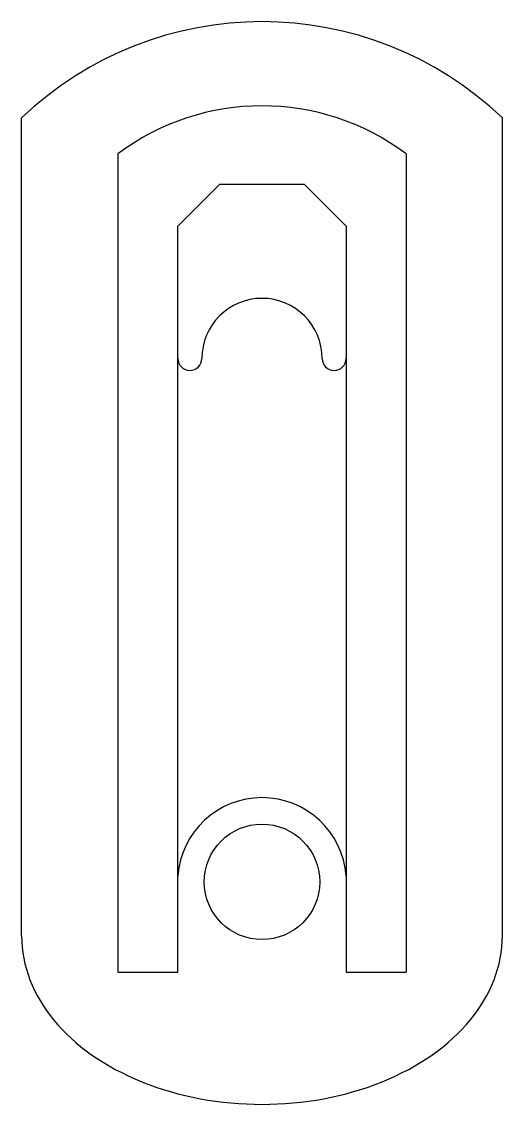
# Model space of a CAD drawing. Extents: x 5 to 55, y 2 to 115.
import ezdxf

# ---------------------------------------------------------------- set-up
doc = ezdxf.new("R2010")
doc.units = 0
doc.linetypes.add('DASHDOT', pattern=[25.4, 12.7, -6.35, 0, -6.35])
doc.layers.get('0').update_dxf_attribs({"linetype": 'CONTINUOUS'})

msp = doc.modelspace()

# ---------------------------------------------------------------- linework, layer by layer
for p, q in [((5, 20), (5, 105)), ((55, 20), (55, 105)), ((15, 101.25), (15, 16.25)), ((45, 101.25), (45, 16.25)), ((21.25, 93.75), (25.62, 98.12)), ((34.37, 98.12), (38.75, 93.75)), ((21.25, 16.25), (21.25, 93.75)), ((38.75, 93.75), (38.75, 16.25))]:
    msp.add_line(p, q)
at = {"color": 4}
msp.add_line((25.62, 98.12), (34.37, 98.12), dxfattribs=at)
at = {"color": 4, "linetype": 'DASHDOT', "ltscale": 2}
for p, q in [((15, 16.25), (21.25, 16.25)), ((38.75, 16.25), (45, 16.25))]:
    msp.add_line(p, q, dxfattribs=at)
at = {"color": 3}
msp.add_circle((30, 25.62), 6, dxfattribs=at)
for centre, radius, start, end in [((30, 78.75), 36.25, 46.3972, 133.6028), ((30, 81.24), 25.01, 53.1339, 126.8661), ((30, 80), 6.25, 0, 180), ((22.5, 80), 1.25, 180, 0), ((37.5, 80), 1.25, 180, 0), ((30, 25.6), 8.77, 4.2194, 175.7806)]:
    msp.add_arc(centre, radius, start, end)
msp.add_ellipse((30, 20), major_axis=(-25, 0), ratio=0.7, start_param=0, end_param=3.141593)

doc.saveas('drawing.dxf')
